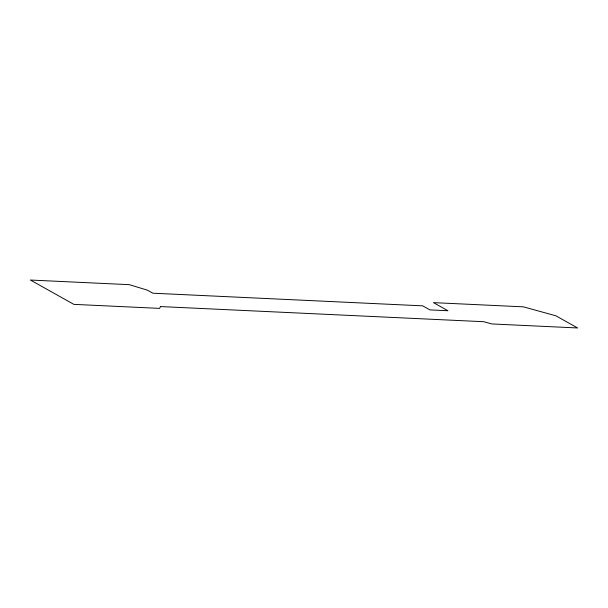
<?xml version="1.0" encoding="UTF-8"?>
<svg xmlns="http://www.w3.org/2000/svg" width="608" height="608" viewBox="0 0 608 608"><rect width="100%" height="100%" fill="white"/><g stroke="black" fill="none" stroke-linecap="round" stroke-linejoin="round"><path stroke-width="0.91" d="M160.482 306.569L159.608 308.385L73.864 304.365L30.4 280.037L129.344 284.673L147.402 290.16L152.828 293.2L422.689 305.847L429.932 309.898L447.921 310.741L433.436 302.632L523.389 306.842L555.872 315.795L577.6 327.963L491.857 323.95L483.74 321.708L160.482 306.569"/></g></svg>
